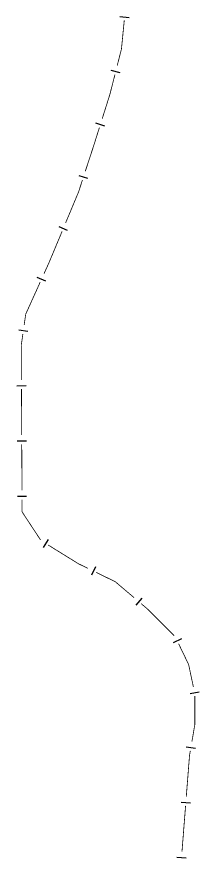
# Model space of a CAD drawing. Extents: x 210853 to 212686, y 4878863 to 4882037.
# Drawn here: x 211027.2 to 211086.6, y 4879490 to 4879764.3 of the extents above; entities that cross this region are included whole.
import ezdxf

# ---------------------------------------------------------------- set-up
doc = ezdxf.new("R2010")
doc.units = 0
doc.header["$LTSCALE"] = 1.5
doc.header["$MEASUREMENT"] = 0
doc.layers.add('LM-LIM-SETORES-BAIRROS', color=250, linetype='CONTINUOUS')

msp = doc.modelspace()

# ---------------------------------------------------------------- linework, layer by layer
at = {"layer": 'LM-LIM-SETORES-BAIRROS'}
for points in [[(211063.829838, 4879764.005426), (211060.844014, 4879764.296726)], [(211060.900099, 4879746.065779), (211057.993055, 4879746.80679)], [(211055.874792, 4879728.700868), (211053.014044, 4879729.604262)], [(211050.345629, 4879711.555443), (211047.494143, 4879712.48766)], [(211043.747854, 4879694.692303), (211040.979661, 4879695.848637)], [(211036.635217, 4879678.111698), (211033.901681, 4879679.347732)], [(211030.830421, 4879661.68167), (211027.860572, 4879662.105934)], [(211030.238822, 4879643.950217), (211027.238866, 4879643.934088)], [(211030.335595, 4879625.950477), (211027.335639, 4879625.934348)], [(211030.432368, 4879607.950737), (211027.432412, 4879607.934608)], [(211037.407182, 4879593.902778), (211035.828118, 4879591.351982)], [(211052.841948, 4879584.975926), (211051.526677, 4879582.279621)], [(211067.960847, 4879574.780651), (211066.021595, 4879572.491699)], [(211080.852623, 4879561.484288), (211078.152145, 4879560.177605)], [(211086.641208, 4879544.196911), (211083.706506, 4879543.574398)], [(211085.409869, 4879525.750879), (211082.453003, 4879526.25777)], [(211083.786847, 4879507.971622), (211080.795981, 4879508.205544)], [(211082.383312, 4879490.026425), (211079.392446, 4879490.260347)]]:
    msp.add_lwpolyline(points, dxfattribs=at)
at = {"layer": 'LM-LIM-SETORES-BAIRROS', "const_width": 0.25}
for points in [[(211061.329211, 4879753.822003), (211062.239826, 4879763.155802)], [(211059.940585, 4879748.374313), (211061.175603, 4879753.219386)], [(211061.175603, 4879753.219386), (211061.329211, 4879753.822003)], [(211057.538159, 4879738.949411), (211059.199574, 4879745.46727)], [(211055.046681, 4879731.059731), (211057.455732, 4879738.688392)], [(211057.455732, 4879738.688392), (211057.538159, 4879738.949411)], [(211052.289009, 4879722.327102), (211054.143287, 4879728.198983)], [(211049.541364, 4879713.922542), (211052.027275, 4879721.526504)], [(211052.027275, 4879721.526504), (211052.289009, 4879722.327102)], [(211047.331478, 4879707.162891), (211048.609147, 4879711.071056)], [(211043.134647, 4879697.115932), (211046.989093, 4879706.343242)], [(211046.989093, 4879706.343242), (211047.331478, 4879707.162891)], [(211037.708036, 4879684.124955), (211041.978313, 4879694.347739)], [(211036.092472, 4879680.552073), (211037.328506, 4879683.285609)], [(211037.328506, 4879683.285609), (211037.708036, 4879684.124955)], [(211030.12593, 4879667.356836), (211034.856438, 4879677.818537)], [(211029.628339, 4879663.873701), (211030.052603, 4879666.843549)], [(211030.052603, 4879666.843549), (211030.12593, 4879667.356836)], [(211028.667833, 4879657.150155), (211029.204075, 4879660.903852)], [(211028.668952, 4879656.941965), (211028.667833, 4879657.150155)], [(211028.728091, 4879645.942124), (211028.668952, 4879656.941965)], [(211028.824864, 4879627.942384), (211028.74422, 4879642.942167)], [(211028.921637, 4879609.942644), (211028.840993, 4879624.942427)], [(211028.959453, 4879602.908938), (211028.937766, 4879606.942687)], [(211029.489561, 4879602.101155), (211028.959453, 4879602.908938)], [(211034.976125, 4879593.740676), (211029.489561, 4879602.101155)], [(211047.331478, 4879585.99501), (211037.467916, 4879592.101025)], [(211047.690471, 4879585.819892), (211047.331478, 4879585.99501)], [(211050.386776, 4879584.504621), (211047.690471, 4879585.819892)], [(211059.287875, 4879580.162621), (211053.083081, 4879583.18935)], [(211059.361379, 4879580.100347), (211059.287875, 4879580.162621)], [(211065.465253, 4879574.929009), (211059.361379, 4879580.100347)], [(211069.786175, 4879571.268228), (211067.754205, 4879572.989758)], [(211070.024338, 4879571.030065), (211069.786175, 4879571.268228)], [(211078.509619, 4879562.544784), (211070.024338, 4879571.030065)], [(211083.20067, 4879553.187822), (211079.937945, 4879559.930787)], [(211083.306319, 4879552.689762), (211083.20067, 4879553.187822)], [(211084.758848, 4879545.842123), (211083.306319, 4879552.689762)], [(211085.242006, 4879533.649319), (211085.242006, 4879542.892803)], [(211084.269364, 4879527.975569), (211085.114182, 4879532.90368)], [(211085.114182, 4879532.90368), (211085.242006, 4879533.649319)], [(211083.49229, 4879523.442638), (211083.762472, 4879525.018702)], [(211082.447362, 4879510.082494), (211083.461027, 4879523.042914)], [(211083.461027, 4879523.042914), (211083.49229, 4879523.442638)], [(211081.043827, 4879492.137297), (211082.21344, 4879507.091627)]]:
    msp.add_lwpolyline(points, dxfattribs=at)

doc.saveas('drawing.dxf')
